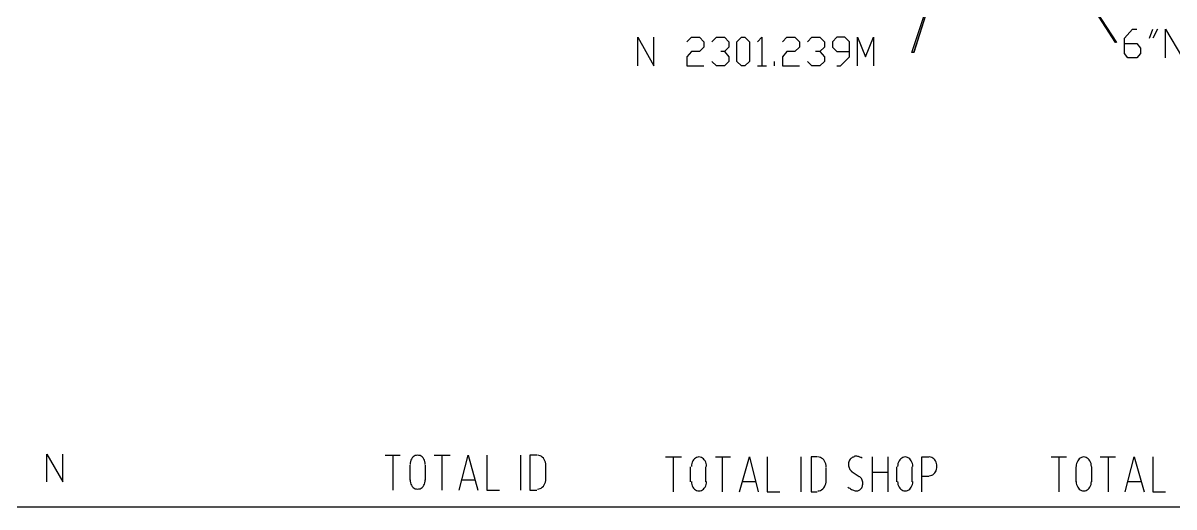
# Model space of a CAD drawing. Header units: millimetres. Extents: x 43 to 869, y -758 to -34.
# Drawn here: x 434.1 to 588.8, y -757.1 to -692.1 of the extents above; entities that cross this region are included whole.
import ezdxf

# ---------------------------------------------------------------- set-up
doc = ezdxf.new("R2010")
doc.units = ezdxf.units.MM
doc.layers.add('PDF_LINES', color=4, linetype='Continuous')

msp = doc.modelspace()

# ---------------------------------------------------------------- linework, layer by layer
at = {"layer": 'PDF_LINES'}
for p, q in [((553.6, -696.04), (561.04, -673.36)), ((561.04, -673.36), (553.84, -696.04)), ((553.84, -696.04), (561.16, -673.36)), ((561.04, -673.36), (553.84, -696.04)), ((567.52, -673.72), (581.08, -694.72)), ((567.52, -673.72), (581.08, -694.72)), ((580.96, -694.72), (567.52, -673.72)), ((581.08, -694.72), (567.76, -673.72)), ((582.16, -694.12), (583.24, -692.92)), ((583.24, -692.92), (583.84, -692.92)), ((585.52, -694.12), (586, -692.92)), ((586.6, -692.92), (586, -694.12)), ((587.68, -696.76), (587.68, -692.92)), ((587.68, -692.92), (589.96, -696.76)), ((516.76, -697.84), (516.76, -694)), ((516.76, -694), (518.92, -697.84)), ((518.92, -697.84), (518.92, -694)), ((523.36, -694.6), (523.96, -694)), ((523.96, -694), (525.04, -694)), ((525.04, -694), (525.64, -694.6)), ((526.72, -694.6), (527.32, -694)), ((527.32, -694), (528.4, -694)), ((528.4, -694), (529, -694.6)), ((530.08, -694.6), (530.68, -694)), ((530.68, -694), (531.16, -694)), ((531.16, -694), (531.76, -694.6)), ((532.84, -694.6), (533.44, -694)), ((533.44, -694), (533.44, -697.84)), ((536.2, -694.6), (536.8, -694)), ((536.8, -694), (537.88, -694)), ((537.88, -694), (538.48, -694.6)), ((539.56, -694.6), (540.16, -694)), ((540.16, -694), (541.24, -694)), ((541.24, -694), (541.84, -694.6)), ((543.52, -694), (542.92, -694.6)), ((544.6, -694), (543.52, -694)), ((545.2, -694.6), (544.6, -694)), ((546.28, -697.84), (546.28, -694)), ((546.28, -694), (547.36, -696.64)), ((547.36, -696.64), (548.44, -694)), ((548.44, -694), (548.44, -697.84)), ((582.16, -696.16), (582.16, -694.12)), ((523.96, -695.92), (523.36, -696.64)), ((525.04, -695.92), (523.96, -695.92)), ((525.64, -695.32), (525.04, -695.92)), ((525.64, -694.6), (525.64, -695.32)), ((528.4, -695.92), (527.92, -695.92)), ((529, -695.32), (528.4, -695.92)), ((528.4, -695.92), (529, -696.64)), ((529, -694.6), (529, -695.32)), ((530.08, -697.24), (530.08, -694.6)), ((531.76, -694.6), (531.76, -697.24)), ((536.8, -695.92), (536.2, -696.64)), ((537.88, -695.92), (536.8, -695.92)), ((538.48, -695.32), (537.88, -695.92)), ((538.48, -694.6), (538.48, -695.32)), ((541.24, -695.92), (540.64, -695.92)), ((541.84, -695.32), (541.24, -695.92)), ((541.24, -695.92), (541.84, -696.64)), ((541.84, -694.6), (541.84, -695.32)), ((542.92, -694.6), (542.92, -695.32)), ((542.92, -695.32), (543.52, -695.92)), ((543.52, -695.92), (545.2, -695.92)), ((545.2, -696.64), (545.2, -694.6)), ((553.84, -696.04), (553.6, -696.04)), ((581.08, -694.72), (580.96, -694.72)), ((582.16, -694.84), (583.84, -694.84)), ((583.84, -694.84), (584.32, -695.44)), ((584.32, -695.44), (584.32, -696.16)), ((523.36, -696.64), (523.36, -697.84)), ((527.32, -697.84), (526.72, -697.24)), ((529, -697.24), (528.4, -697.84)), ((529, -696.64), (529, -697.24)), ((530.68, -697.84), (530.08, -697.24)), ((531.76, -697.24), (531.16, -697.84)), ((535.12, -697.84), (535.12, -697.24)), ((536.2, -696.64), (536.2, -697.84)), ((540.16, -697.84), (539.56, -697.24)), ((541.84, -697.24), (541.24, -697.84)), ((541.84, -696.64), (541.84, -697.24)), ((544, -697.84), (545.2, -696.64)), ((582.64, -696.76), (582.16, -696.16)), ((583.84, -696.76), (582.64, -696.76)), ((584.32, -696.16), (583.84, -696.76)), ((523.36, -697.84), (525.64, -697.84)), ((528.4, -697.84), (527.32, -697.84)), ((531.16, -697.84), (530.68, -697.84)), ((532.84, -697.84), (534.04, -697.84)), ((536.2, -697.84), (538.48, -697.84)), ((541.24, -697.84), (540.16, -697.84)), ((543.52, -697.84), (544, -697.84)), ((437.32, -753.76), (437.32, -750.04)), ((437.32, -750.04), (439.48, -753.76)), ((439.48, -753.76), (439.48, -750.04)), ((482.8, -750.16), (484.84, -750.16)), ((483.88, -754.84), (483.88, -750.16)), ((487.01, -750.18), (486.86, -750.22)), ((487.18, -750.16), (487.01, -750.18)), ((487.35, -750.18), (487.18, -750.16)), ((487.5, -750.22), (487.35, -750.18)), ((489.4, -750.16), (491.56, -750.16)), ((490.48, -754.84), (490.48, -750.16)), ((492.76, -754.84), (493.96, -750.16)), ((493.96, -750.16), (495.28, -754.84)), ((496.48, -750.16), (496.48, -754.84)), ((501.04, -754.84), (501.04, -750.16)), ((503.2, -750.16), (502.24, -750.16)), ((502.24, -750.16), (502.24, -754.84)), ((503.44, -750.18), (503.26, -750.16)), ((503.62, -750.23), (503.44, -750.18)), ((486.17, -751.22), (486.16, -751.42)), ((486.16, -753.52), (486.16, -751.48)), ((486.21, -751.02), (486.17, -751.22)), ((486.27, -750.84), (486.21, -751.02)), ((486.36, -750.68), (486.27, -750.84)), ((486.46, -750.53), (486.36, -750.68)), ((486.58, -750.4), (486.46, -750.53)), ((486.71, -750.3), (486.58, -750.4)), ((486.86, -750.22), (486.71, -750.3)), ((487.65, -750.3), (487.5, -750.22)), ((487.78, -750.4), (487.65, -750.3)), ((487.9, -750.53), (487.78, -750.4)), ((488, -750.68), (487.9, -750.53)), ((488.09, -750.84), (488, -750.68)), ((488.15, -751.02), (488.09, -750.84)), ((488.19, -751.22), (488.15, -751.02)), ((488.2, -751.42), (488.19, -751.22)), ((488.2, -751.48), (488.2, -753.52)), ((503.78, -750.31), (503.62, -750.23)), ((503.93, -750.43), (503.78, -750.31)), ((504.07, -750.56), (503.93, -750.43)), ((504.18, -750.72), (504.07, -750.56)), ((504.27, -750.91), (504.18, -750.72)), ((504.34, -751.1), (504.27, -750.91)), ((504.39, -751.32), (504.34, -751.1)), ((504.4, -751.54), (504.39, -751.32)), ((504.4, -753.4), (504.4, -751.6)), ((520.48, -750.4), (522.64, -750.4)), ((521.56, -755.08), (521.56, -750.4)), ((523.84, -753.76), (523.84, -751.72)), ((523.97, -751.46), (523.96, -751.66)), ((524.01, -751.26), (523.97, -751.46)), ((524.07, -751.08), (524.01, -751.26)), ((524.16, -750.92), (524.07, -751.08)), ((524.26, -750.77), (524.16, -750.92)), ((524.38, -750.64), (524.26, -750.77)), ((524.51, -750.54), (524.38, -750.64)), ((524.66, -750.46), (524.51, -750.54)), ((524.81, -750.42), (524.66, -750.46)), ((524.98, -750.4), (524.81, -750.42)), ((525.15, -750.42), (524.98, -750.4)), ((525.3, -750.46), (525.15, -750.42)), ((525.45, -750.54), (525.3, -750.46)), ((525.58, -750.64), (525.45, -750.54)), ((525.7, -750.77), (525.58, -750.64)), ((525.8, -750.92), (525.7, -750.77)), ((525.89, -751.08), (525.8, -750.92)), ((525.88, -751.72), (525.88, -753.76)), ((525.95, -751.26), (525.89, -751.08)), ((525.99, -751.46), (525.95, -751.26)), ((526, -751.66), (525.99, -751.46)), ((527.2, -750.4), (529.24, -750.4)), ((528.16, -755.08), (528.16, -750.4)), ((530.44, -755.08), (531.76, -750.4)), ((531.76, -750.4), (532.96, -755.08)), ((534.16, -750.4), (534.16, -755.08)), ((538.72, -755.08), (538.72, -750.4)), ((540.88, -750.4), (540.04, -750.4)), ((540.04, -750.4), (540.04, -755.08)), ((541.12, -750.42), (540.94, -750.4)), ((541.3, -750.47), (541.12, -750.42)), ((541.46, -750.55), (541.3, -750.47)), ((541.61, -750.67), (541.46, -750.55)), ((541.75, -750.8), (541.61, -750.67)), ((541.86, -750.96), (541.75, -750.8)), ((541.95, -751.15), (541.86, -750.96)), ((542.02, -751.34), (541.95, -751.15)), ((542.07, -751.56), (542.02, -751.34)), ((542.08, -751.78), (542.07, -751.56)), ((545.1, -751.18), (545.08, -751.32)), ((545.08, -751.32), (545.08, -751.46)), ((545.08, -751.46), (545.09, -751.59)), ((545.09, -751.59), (545.12, -751.72)), ((545.13, -751.05), (545.1, -751.18)), ((545.12, -751.72), (545.15, -751.85)), ((545.18, -750.93), (545.13, -751.05)), ((545.23, -750.81), (545.18, -750.93)), ((545.3, -750.71), (545.23, -750.81)), ((545.37, -750.62), (545.3, -750.71)), ((545.46, -750.55), (545.37, -750.62)), ((545.55, -750.48), (545.46, -750.55)), ((545.65, -750.44), (545.55, -750.48)), ((545.75, -750.41), (545.65, -750.44)), ((545.86, -750.4), (545.75, -750.41)), ((545.99, -750.28), (545.89, -750.28)), ((546.1, -750.29), (545.99, -750.28)), ((546.2, -750.31), (546.1, -750.29)), ((546.31, -750.33), (546.2, -750.31)), ((546.41, -750.35), (546.31, -750.33)), ((546.52, -750.38), (546.41, -750.35)), ((546.62, -750.41), (546.52, -750.38)), ((546.72, -750.45), (546.62, -750.41)), ((546.82, -750.49), (546.72, -750.45)), ((546.92, -750.54), (546.82, -750.49)), ((548.32, -755.08), (548.32, -750.4)), ((550.36, -750.4), (550.36, -755.08)), ((551.56, -753.76), (551.56, -751.72)), ((551.69, -751.46), (551.68, -751.66)), ((551.73, -751.26), (551.69, -751.46)), ((551.79, -751.08), (551.73, -751.26)), ((551.88, -750.92), (551.79, -751.08)), ((551.98, -750.77), (551.88, -750.92)), ((552.1, -750.64), (551.98, -750.77)), ((552.23, -750.54), (552.1, -750.64)), ((552.38, -750.46), (552.23, -750.54)), ((552.53, -750.42), (552.38, -750.46)), ((552.7, -750.4), (552.53, -750.42)), ((552.87, -750.42), (552.7, -750.4)), ((553.02, -750.46), (552.87, -750.42)), ((553.17, -750.54), (553.02, -750.46)), ((553.3, -750.64), (553.17, -750.54)), ((553.42, -750.77), (553.3, -750.64)), ((553.52, -750.92), (553.42, -750.77)), ((553.61, -751.08), (553.52, -750.92)), ((553.6, -751.72), (553.6, -753.76)), ((553.67, -751.26), (553.61, -751.08)), ((553.71, -751.46), (553.67, -751.26)), ((553.72, -751.66), (553.71, -751.46)), ((554.92, -755.08), (554.92, -750.4)), ((554.92, -750.4), (555.88, -750.4)), ((556.11, -750.42), (555.94, -750.4)), ((556.26, -750.46), (556.11, -750.42)), ((556.41, -750.54), (556.26, -750.46)), ((556.54, -750.64), (556.41, -750.54)), ((556.66, -750.77), (556.54, -750.64)), ((556.76, -750.92), (556.66, -750.77)), ((556.85, -751.08), (556.76, -750.92)), ((556.91, -751.26), (556.85, -751.08)), ((556.95, -751.46), (556.91, -751.26)), ((556.96, -751.66), (556.95, -751.46)), ((556.95, -751.86), (556.96, -751.66)), ((572.32, -750.4), (574.36, -750.4)), ((573.4, -755.08), (573.4, -750.4)), ((575.69, -751.46), (575.68, -751.66)), ((575.68, -753.76), (575.68, -751.72)), ((575.73, -751.26), (575.69, -751.46)), ((575.79, -751.08), (575.73, -751.26)), ((575.88, -750.92), (575.79, -751.08)), ((575.98, -750.77), (575.88, -750.92)), ((576.1, -750.64), (575.98, -750.77)), ((576.23, -750.54), (576.1, -750.64)), ((576.38, -750.46), (576.23, -750.54)), ((576.53, -750.42), (576.38, -750.46)), ((576.7, -750.4), (576.53, -750.42)), ((576.87, -750.42), (576.7, -750.4)), ((577.02, -750.46), (576.87, -750.42)), ((577.17, -750.54), (577.02, -750.46)), ((577.3, -750.64), (577.17, -750.54)), ((577.42, -750.77), (577.3, -750.64)), ((577.52, -750.92), (577.42, -750.77)), ((577.61, -751.08), (577.52, -750.92)), ((577.67, -751.26), (577.61, -751.08)), ((577.71, -751.46), (577.67, -751.26)), ((577.72, -751.66), (577.71, -751.46)), ((577.72, -751.72), (577.72, -753.76)), ((578.92, -750.4), (580.96, -750.4)), ((580, -755.08), (580, -750.4)), ((582.28, -755.08), (583.48, -750.4)), ((583.48, -750.4), (584.8, -755.08)), ((586, -750.4), (586, -755.08)), ((542.08, -753.64), (542.08, -751.84)), ((545.15, -751.85), (545.2, -751.97)), ((545.2, -751.97), (545.26, -752.08)), ((545.26, -752.08), (545.33, -752.17)), ((545.33, -752.17), (545.42, -752.26)), ((545.42, -752.26), (545.51, -752.33)), ((545.44, -752.32), (546.52, -753.04)), ((546.66, -753.1), (546.57, -753.03)), ((546.75, -753.19), (546.66, -753.1)), ((546.82, -753.28), (546.75, -753.19)), ((546.88, -753.39), (546.82, -753.28)), ((548.32, -752.44), (550.36, -752.44)), ((555.88, -753.04), (554.92, -753.04)), ((555.94, -752.92), (556.11, -752.9)), ((556.11, -752.9), (556.26, -752.86)), ((556.26, -752.86), (556.41, -752.78)), ((556.41, -752.78), (556.54, -752.68)), ((556.54, -752.68), (556.66, -752.55)), ((556.66, -752.55), (556.76, -752.4)), ((556.76, -752.4), (556.85, -752.24)), ((556.85, -752.24), (556.91, -752.06)), ((556.91, -752.06), (556.95, -751.86)), ((486.16, -753.46), (486.17, -753.66)), ((486.17, -753.66), (486.21, -753.86)), ((486.21, -753.86), (486.27, -754.04)), ((486.27, -754.04), (486.36, -754.2)), ((486.36, -754.2), (486.46, -754.35)), ((486.46, -754.35), (486.58, -754.48)), ((486.58, -754.48), (486.71, -754.58)), ((486.71, -754.58), (486.86, -754.66)), ((486.86, -754.66), (487.01, -754.7)), ((487.01, -754.7), (487.18, -754.72)), ((487.18, -754.72), (487.35, -754.7)), ((487.35, -754.7), (487.5, -754.66)), ((487.5, -754.66), (487.65, -754.58)), ((487.65, -754.58), (487.78, -754.48)), ((487.78, -754.48), (487.9, -754.35)), ((487.9, -754.35), (488, -754.2)), ((488, -754.2), (488.09, -754.04)), ((488.09, -754.04), (488.15, -753.86)), ((488.15, -753.86), (488.19, -753.66)), ((488.19, -753.66), (488.2, -753.46)), ((494.92, -753.52), (493.12, -753.52)), ((503.26, -754.72), (503.44, -754.7)), ((503.44, -754.7), (503.62, -754.65)), ((503.62, -754.65), (503.78, -754.57)), ((503.78, -754.57), (503.93, -754.45)), ((503.93, -754.45), (504.07, -754.32)), ((504.07, -754.32), (504.18, -754.16)), ((504.18, -754.16), (504.27, -753.97)), ((504.27, -753.97), (504.34, -753.78)), ((504.34, -753.78), (504.39, -753.56)), ((504.39, -753.56), (504.4, -753.34)), ((523.96, -753.7), (523.97, -753.9)), ((523.97, -753.9), (524.01, -754.1)), ((524.01, -754.1), (524.07, -754.28)), ((524.07, -754.28), (524.16, -754.44)), ((524.16, -754.44), (524.26, -754.59)), ((524.26, -754.59), (524.38, -754.72)), ((524.38, -754.72), (524.51, -754.82)), ((524.51, -754.82), (524.66, -754.9)), ((525.3, -754.9), (525.45, -754.82)), ((525.45, -754.82), (525.58, -754.72)), ((525.58, -754.72), (525.7, -754.59)), ((525.7, -754.59), (525.8, -754.44)), ((525.8, -754.44), (525.89, -754.28)), ((525.89, -754.28), (525.95, -754.1)), ((525.95, -754.1), (525.99, -753.9)), ((525.99, -753.9), (526, -753.7)), ((532.6, -753.76), (530.8, -753.76)), ((541.3, -754.89), (541.46, -754.81)), ((541.46, -754.81), (541.61, -754.69)), ((541.61, -754.69), (541.75, -754.56)), ((541.75, -754.56), (541.86, -754.4)), ((541.86, -754.4), (541.95, -754.21)), ((541.95, -754.21), (542.02, -754.02)), ((542.02, -754.02), (542.07, -753.8)), ((542.07, -753.8), (542.08, -753.58)), ((545.01, -754.44), (545.12, -754.53)), ((545.12, -754.53), (545.24, -754.61)), ((545.24, -754.61), (545.36, -754.69)), ((545.36, -754.69), (545.48, -754.75)), ((545.48, -754.75), (545.6, -754.81)), ((545.6, -754.81), (545.73, -754.86)), ((546.53, -754.88), (546.62, -754.81)), ((546.62, -754.81), (546.71, -754.74)), ((546.71, -754.74), (546.78, -754.65)), ((546.78, -754.65), (546.85, -754.55)), ((546.85, -754.55), (546.9, -754.43)), ((546.93, -753.51), (546.88, -753.39)), ((546.9, -754.43), (546.95, -754.31)), ((546.96, -753.64), (546.93, -753.51)), ((546.95, -754.31), (546.98, -754.18)), ((546.99, -753.77), (546.96, -753.64)), ((546.98, -754.18), (547, -754.04)), ((547, -753.9), (546.99, -753.77)), ((547, -754.04), (547, -753.9)), ((551.68, -753.7), (551.69, -753.9)), ((551.69, -753.9), (551.73, -754.1)), ((551.73, -754.1), (551.79, -754.28)), ((551.79, -754.28), (551.88, -754.44)), ((551.88, -754.44), (551.98, -754.59)), ((551.98, -754.59), (552.1, -754.72)), ((552.1, -754.72), (552.23, -754.82)), ((552.23, -754.82), (552.38, -754.9)), ((553.02, -754.9), (553.17, -754.82)), ((553.17, -754.82), (553.3, -754.72)), ((553.3, -754.72), (553.42, -754.59)), ((553.42, -754.59), (553.52, -754.44)), ((553.52, -754.44), (553.61, -754.28)), ((553.61, -754.28), (553.67, -754.1)), ((553.67, -754.1), (553.71, -753.9)), ((553.71, -753.9), (553.72, -753.7)), ((575.68, -753.7), (575.69, -753.9)), ((575.69, -753.9), (575.73, -754.1)), ((575.73, -754.1), (575.79, -754.28)), ((575.79, -754.28), (575.88, -754.44)), ((575.88, -754.44), (575.98, -754.59)), ((575.98, -754.59), (576.1, -754.72)), ((576.1, -754.72), (576.23, -754.82)), ((576.23, -754.82), (576.38, -754.9)), ((577.02, -754.9), (577.17, -754.82)), ((577.17, -754.82), (577.3, -754.72)), ((577.3, -754.72), (577.42, -754.59)), ((577.42, -754.59), (577.52, -754.44)), ((577.52, -754.44), (577.61, -754.28)), ((577.61, -754.28), (577.67, -754.1)), ((577.67, -754.1), (577.71, -753.9)), ((577.71, -753.9), (577.72, -753.7)), ((584.44, -753.76), (582.64, -753.76)), ((496.48, -754.84), (498.16, -754.84)), ((502.24, -754.84), (503.2, -754.84)), ((524.66, -754.9), (524.81, -754.94)), ((524.81, -754.94), (524.98, -754.96)), ((524.98, -754.96), (525.15, -754.94)), ((525.15, -754.94), (525.3, -754.9)), ((534.16, -755.08), (535.84, -755.08)), ((540.04, -755.08), (540.88, -755.08)), ((540.94, -754.96), (541.12, -754.94)), ((541.12, -754.94), (541.3, -754.89)), ((545.73, -754.86), (545.85, -754.9)), ((545.85, -754.9), (545.98, -754.93)), ((545.98, -754.93), (546.11, -754.95)), ((546.11, -754.95), (546.25, -754.96)), ((546.22, -754.96), (546.33, -754.95)), ((546.33, -754.95), (546.43, -754.92)), ((546.43, -754.92), (546.53, -754.88)), ((552.38, -754.9), (552.53, -754.94)), ((552.53, -754.94), (552.7, -754.96)), ((552.7, -754.96), (552.87, -754.94)), ((552.87, -754.94), (553.02, -754.9)), ((576.38, -754.9), (576.53, -754.94)), ((576.53, -754.94), (576.7, -754.96)), ((576.7, -754.96), (576.87, -754.94)), ((576.87, -754.94), (577.02, -754.9)), ((586, -755.08), (587.68, -755.08)), ((318.76, -757.12), (672.16, -757.12))]:
    msp.add_line(p, q, dxfattribs=at)

doc.saveas('drawing.dxf')
